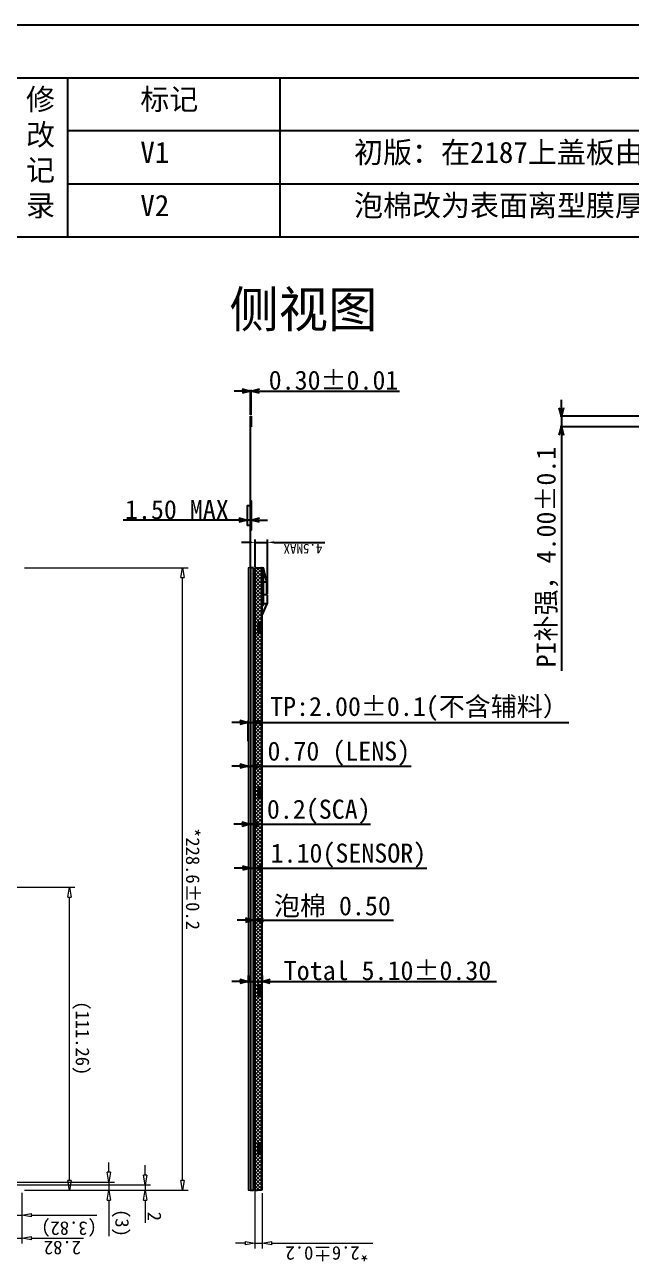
# Model space of a CAD drawing. Header units: millimetres. Extents: x 8997 to 11970, y 808 to 1592.
# Drawn here: x 11368.3 to 11590.9, y 1036.4 to 1491.2 of the extents above; entities that cross this region are included whole.
import ezdxf

# ---------------------------------------------------------------- set-up
doc = ezdxf.new("R2010")
doc.units = ezdxf.units.MM
for name, color, linetype in [('Bezel l', 22, 'Continuous'), ('D', 4, 'Continuous'), ('dim', 4, 'Continuous'), ('FPC', 40, 'Continuous'), ('Housing', 7, 'Continuous'), ('LCD', 7, 'Continuous'), ('lcm', 6, 'Continuous'), ('盖板', 6, 'Continuous')]:
    doc.layers.add(name, color=color, linetype=linetype)
doc.layers.add('SENSOR', color=9, linetype='Continuous', plot=False)
for name, color, linetype, lineweight in [('Tape', 5, 'Continuous', 15), ('标注', 3, 'Continuous', 13), ('標注', 3, 'Continuous', 5)]:
    doc.layers.add(name, color=color, linetype=linetype, lineweight=lineweight)
doc.styles.get("Standard").update_dxf_attribs({"font": 'simhei.ttf'})
doc.styles.add('宋体', font='')
doc.styles.get('宋体').set_extended_font_data('SimSun')
doc.dimstyles.new('ISO-25$0', dxfattribs={"dimtxt": 3.5, "dimasz": 2.5, "dimexe": 1, "dimexo": 0.3, "dimgap": 0.6, "dimtad": 1, "dimdsep": 46, "dimtxsty": 'Standard', "dimcen": 2.5, "dimadec": 0, "dimazin": 0, "dimtfac": 1, "dimtmove": 0, "dimatfit": 3, "dimfxl": 0, "dimarcsym": 0})
doc.dimstyles.new('STANDARD$0', dxfattribs={"dimtxt": 5.5, "dimasz": 3, "dimexe": 0.5, "dimexo": 0.5, "dimgap": 0.25, "dimtad": 1, "dimzin": 1, "dimdsep": 46, "dimlunit": 6, "dimtxsty": 'Standard', "dimblk": 'OPEN30', "dimcen": 0.5, "dimadec": 0, "dimazin": 0, "dimtm": 0.3, "dimtfac": 1, "dimtmove": 0, "dimatfit": 3, "dimfxl": 0, "dimtolj": 1, "dimtzin": 0, "dimarcsym": 0})
doc.dimstyles.new('標準2', dxfattribs={"dimscale": 2, "dimtxt": 2.5, "dimasz": 1.8, "dimexe": 1, "dimexo": 0.5, "dimgap": 0.5, "dimtad": 1, "dimzin": 9, "dimdsep": 46, "dimtxsty": '宋体', "dimblk": 'CLOSEDBLANK', "dimcen": 1.8, "dimclrd": 256, "dimclre": 256, "dimclrt": 3, "dimazin": 2, "dimtfac": 1, "dimtmove": 0, "dimatfit": 3, "dimldrblk": 'CLOSEDBLANK', "dimfxl": 0, "dimlwd": 5, "dimlwe": 5, "dimarcsym": 0})

# ---------------------------------------------------------------- blocks, each defined once
blk = doc.blocks.new('_Open30')
at = {"color": 0, "linetype": 'ByBlock', "lineweight": -2}
for p, q in [((-1, 0.27), (0, 0)), ((0, 0), (-1, -0.27)), ((0, 0), (-1, 0))]:
    blk.add_line(p, q, dxfattribs=at)
blk = doc.blocks.new('*D63')
at = {"layer": 'D', "color": 0, "lineweight": -2}
for p, q in [((11447.28, 1218.97), (11444.28, 1218.97)), ((11450.28, 1219.11), (11450.28, 1218.47)), ((11450.28, 1218.97), (11450.98, 1218.97)), ((11450.98, 1219.2), (11450.98, 1218.47)), ((11453.98, 1218.97), (11510.14, 1218.97))]:
    blk.add_line(p, q, dxfattribs=at)
at = {"layer": 'Defpoints', "color": 0, "lineweight": -2, "ltscale": 8.780934}
for p in [(11450.28, 1219.61), (11450.98, 1219.7), (11450.98, 1218.97)]:
    blk.add_point(p, dxfattribs=at)
at = {"layer": 'D', "color": 0, "lineweight": -2, "ltscale": 8.780934, "xscale": 3, "yscale": 3, "zscale": 3}
blk.add_blockref('_Open30', (11450.28, 1218.97), dxfattribs=at)
at = {"layer": 'D', "color": 0, "lineweight": -2, "ltscale": 8.780934, "xscale": 3, "yscale": 3, "zscale": 3, "rotation": 180}
blk.add_blockref('_Open30', (11450.98, 1218.97), dxfattribs=at)
at = {"layer": 'D', "color": 0, "ltscale": 8.780934, "insert": (11483.56, 1223.53), "char_height": 7, "attachment_point": 5}
blk.add_mtext('\\A1;0.70 (LENS)', dxfattribs=at)
blk = doc.blocks.new('*D64')
at = {"layer": 'D', "color": 0, "lineweight": -2}
for p, q in [((11447.98, 1197.62), (11444.98, 1197.62)), ((11450.98, 1198.12), (11450.98, 1198.12)), ((11450.98, 1197.62), (11451.18, 1197.62)), ((11451.18, 1197.14), (11451.18, 1197.12)), ((11454.18, 1197.62), (11495.23, 1197.62))]:
    blk.add_line(p, q, dxfattribs=at)
at = {"layer": 'Defpoints', "color": 0, "lineweight": -2, "ltscale": 8.780934}
for p in [(11450.98, 1197.62), (11451.18, 1197.64), (11451.18, 1197.62)]:
    blk.add_point(p, dxfattribs=at)
at = {"layer": 'D', "color": 0, "lineweight": -2, "ltscale": 8.780934, "xscale": 3, "yscale": 3, "zscale": 3}
blk.add_blockref('_Open30', (11450.98, 1197.62), dxfattribs=at)
at = {"layer": 'D', "color": 0, "lineweight": -2, "ltscale": 8.780934, "xscale": 3, "yscale": 3, "zscale": 3, "rotation": 180}
blk.add_blockref('_Open30', (11451.18, 1197.62), dxfattribs=at)
at = {"layer": 'D', "color": 0, "ltscale": 8.780934, "insert": (11476.2, 1202.18), "char_height": 7, "attachment_point": 5}
blk.add_mtext('\\A1;0.2(SCA)', dxfattribs=at)
blk = doc.blocks.new('*D65')
at = {"layer": 'D', "color": 0, "lineweight": -2}
for p, q in [((11448.18, 1181.5), (11445.18, 1181.5)), ((11451.18, 1181.5), (11452.28, 1181.5)), ((11451.18, 1181.04), (11451.18, 1181)), ((11452.28, 1181.04), (11452.28, 1181)), ((11455.28, 1181.5), (11515.88, 1181.5))]:
    blk.add_line(p, q, dxfattribs=at)
at = {"layer": 'Defpoints', "color": 0, "lineweight": -2, "ltscale": 8.780934}
for p in [(11451.18, 1181.54), (11452.28, 1181.54), (11452.28, 1181.5)]:
    blk.add_point(p, dxfattribs=at)
at = {"layer": 'D', "color": 0, "lineweight": -2, "ltscale": 8.780934, "xscale": 3, "yscale": 3, "zscale": 3}
blk.add_blockref('_Open30', (11451.18, 1181.5), dxfattribs=at)
at = {"layer": 'D', "color": 0, "lineweight": -2, "ltscale": 8.780934, "xscale": 3, "yscale": 3, "zscale": 3, "rotation": 180}
blk.add_blockref('_Open30', (11452.28, 1181.5), dxfattribs=at)
at = {"layer": 'D', "color": 0, "ltscale": 8.780934, "insert": (11487.08, 1186.06), "char_height": 7, "attachment_point": 5}
blk.add_mtext('\\A1;1.10(SENSOR)', dxfattribs=at)
blk = doc.blocks.new('*D66')
at = {"layer": 'D', "color": 0, "lineweight": -2}
for p, q in [((11447.28, 1235.01), (11444.28, 1235.01)), ((11450.28, 1228.09), (11450.28, 1235.51)), ((11450.28, 1235.01), (11452.28, 1235.01)), ((11452.28, 1235.45), (11452.28, 1235.51)), ((11455.28, 1235.01), (11568.06, 1235.01))]:
    blk.add_line(p, q, dxfattribs=at)
at = {"layer": 'Defpoints', "color": 0, "lineweight": -2, "ltscale": 8.780934}
for p in [(11452.28, 1235.01), (11452.28, 1234.95), (11450.28, 1227.59)]:
    blk.add_point(p, dxfattribs=at)
at = {"layer": 'D', "color": 0, "lineweight": -2, "ltscale": 8.780934, "xscale": 3, "yscale": 3, "zscale": 3}
blk.add_blockref('_Open30', (11450.28, 1235.01), dxfattribs=at)
at = {"layer": 'D', "color": 0, "lineweight": -2, "ltscale": 8.780934, "xscale": 3, "yscale": 3, "zscale": 3, "rotation": 180}
blk.add_blockref('_Open30', (11452.28, 1235.01), dxfattribs=at)
at = {"layer": 'D', "color": 0, "ltscale": 8.780934, "insert": (11513.17, 1239.92), "char_height": 7, "attachment_point": 5}
blk.add_mtext('\\A1;TP:2.00%%P0.1(不含辅料）', dxfattribs=at)
blk = doc.blocks.new('*D67')
at = {"layer": 'D', "color": 0, "lineweight": -2}
for p, q in [((11565.28, 1350.47), (11565.28, 1353.47)), ((11678.89, 1347.47), (11564.78, 1347.47)), ((11565.28, 1347.47), (11565.28, 1343.47)), ((11678.89, 1343.47), (11564.78, 1343.47)), ((11565.28, 1340.47), (11565.28, 1253.95))]:
    blk.add_line(p, q, dxfattribs=at)
at = {"layer": 'Defpoints', "color": 0, "lineweight": -2, "ltscale": 8.780934}
for p in [(11679.39, 1347.47), (11565.28, 1343.47), (11679.39, 1343.47)]:
    blk.add_point(p, dxfattribs=at)
at = {"layer": 'D', "color": 0, "lineweight": -2, "ltscale": 8.780934, "xscale": 3, "yscale": 3, "zscale": 3}
for p, rotation in [((11565.28, 1347.47), 270), ((11565.28, 1343.47), 90)]:
    blk.add_blockref('_Open30', p, dxfattribs=dict(at, rotation=rotation))
at = {"layer": 'D', "color": 0, "ltscale": 8.780934, "insert": (11560.17, 1295.71), "char_height": 7, "attachment_point": 5, "rotation": 90}
blk.add_mtext('\\A1;PI补强，4.00%%P0.1', dxfattribs=at)
blk = doc.blocks.new('*D70')
at = {"layer": 'D', "color": 0, "lineweight": -2}
for p, q in [((11448.09, 1356.67), (11445.09, 1356.67)), ((11451.09, 1347.97), (11451.09, 1357.17)), ((11451.09, 1356.67), (11451.39, 1356.67)), ((11451.39, 1347.97), (11451.39, 1357.17)), ((11454.39, 1356.67), (11505.87, 1356.67))]:
    blk.add_line(p, q, dxfattribs=at)
at = {"layer": 'Defpoints', "color": 0, "lineweight": -2, "ltscale": 8.780934}
for p in [(11451.39, 1356.67), (11451.09, 1347.47), (11451.39, 1347.47)]:
    blk.add_point(p, dxfattribs=at)
at = {"layer": 'D', "color": 0, "lineweight": -2, "ltscale": 8.780934, "xscale": 3, "yscale": 3, "zscale": 3}
blk.add_blockref('_Open30', (11451.09, 1356.67), dxfattribs=at)
at = {"layer": 'D', "color": 0, "lineweight": -2, "ltscale": 8.780934, "xscale": 3, "yscale": 3, "zscale": 3, "rotation": 180}
blk.add_blockref('_Open30', (11451.39, 1356.67), dxfattribs=at)
at = {"layer": 'D', "color": 0, "ltscale": 8.780934, "insert": (11481.63, 1360.6), "char_height": 7, "attachment_point": 5}
blk.add_mtext('\\A1;0.30%%P0.01', dxfattribs=at)
blk = doc.blocks.new('*D71')
at = {"layer": 'D', "color": 0, "lineweight": -2}
for p, q in [((11446.89, 1309.29), (11404.34, 1309.29)), ((11449.89, 1309.64), (11449.89, 1308.79)), ((11451.39, 1309.29), (11449.89, 1309.29)), ((11451.39, 1309.64), (11451.39, 1308.79)), ((11454.39, 1309.29), (11457.39, 1309.29))]:
    blk.add_line(p, q, dxfattribs=at)
at = {"layer": 'Defpoints', "color": 0, "lineweight": -2, "ltscale": 8.780934}
for p in [(11449.89, 1310.14), (11451.39, 1310.14), (11449.89, 1309.29)]:
    blk.add_point(p, dxfattribs=at)
at = {"layer": 'D', "color": 0, "lineweight": -2, "ltscale": 8.780934, "xscale": 3, "yscale": 3, "zscale": 3}
blk.add_blockref('_Open30', (11449.89, 1309.29), dxfattribs=at)
at = {"layer": 'D', "color": 0, "lineweight": -2, "ltscale": 8.780934, "xscale": 3, "yscale": 3, "zscale": 3, "rotation": 180}
blk.add_blockref('_Open30', (11451.39, 1309.29), dxfattribs=at)
at = {"layer": 'D', "color": 0, "ltscale": 8.780934, "insert": (11424.11, 1313.08), "char_height": 7, "attachment_point": 5}
blk.add_mtext('\\A1;1.50 MAX', dxfattribs=at)
blk = doc.blocks.new('_ClosedBlank')
at = {"color": 0, "linetype": 'ByBlock', "lineweight": -2}
for p, q in [((-1, 0.17), (0, 0)), ((-1, 0.17), (-1, -0.17)), ((0, 0), (-1, -0.17))]:
    blk.add_line(p, q, dxfattribs=at)
blk = doc.blocks.new('*D74')
at = {"layer": 'Defpoints', "color": 0, "lineweight": -2, "ltscale": 8.780934}
for p in [(12347.19, 1309.86), (12288.1, 1081.26), (12347.19, 1081.26)]:
    blk.add_point(p, dxfattribs=at)
at = {"layer": '標注', "linetype": 'Continuous', "lineweight": 5}
for p, q in [((12346.19, 1309.86), (12286.1, 1309.86)), ((12288.1, 1306.26), (12288.1, 1084.86)), ((12346.19, 1081.26), (12286.1, 1081.26))]:
    blk.add_line(p, q, dxfattribs=at)
at = {"layer": '標注', "lineweight": 5, "ltscale": 8.780934, "xscale": 3.6, "yscale": 3.6, "zscale": 3.6}
for p, rotation in [((12288.1, 1309.86), 90), ((12288.1, 1081.26), 270)]:
    blk.add_blockref('_ClosedBlank', p, dxfattribs=dict(at, rotation=rotation))
at = {"layer": '標注', "color": 3, "ltscale": 8.780934, "insert": (12284.4, 1195.56), "char_height": 5, "attachment_point": 5, "rotation": 90, "style": '宋体'}
blk.add_mtext('*228.6%%p0.2', dxfattribs=at)
blk = doc.blocks.new('*D77')
at = {"layer": 'Defpoints', "color": 0, "lineweight": -2, "ltscale": 8.780934}
for p in [(12347.19, 1309.86), (12329.68, 1198.6), (12349.98, 1198.6)]:
    blk.add_point(p, dxfattribs=at)
at = {"layer": '標注', "linetype": 'Continuous', "lineweight": 5}
for p, q in [((12346.19, 1309.86), (12327.68, 1309.86)), ((12329.68, 1306.26), (12329.68, 1202.2)), ((12348.98, 1198.6), (12327.68, 1198.6))]:
    blk.add_line(p, q, dxfattribs=at)
at = {"layer": '標注', "lineweight": 5, "ltscale": 8.780934, "xscale": 3.6, "yscale": 3.6, "zscale": 3.6}
for p, rotation in [((12329.68, 1309.86), 90), ((12329.68, 1198.6), 270)]:
    blk.add_blockref('_ClosedBlank', p, dxfattribs=dict(at, rotation=rotation))
at = {"layer": '標注', "color": 3, "ltscale": 8.780934, "insert": (12325.5, 1254.03), "char_height": 5, "attachment_point": 5, "rotation": 90, "style": '宋体'}
blk.add_mtext('(111.26)', dxfattribs=at)
blk = doc.blocks.new('*D79')
at = {"layer": 'Defpoints', "color": 0, "lineweight": -2, "ltscale": 8.780934}
for p in [(12301.92, 1309.86), (12347.19, 1309.86), (12350.01, 1307.86)]:
    blk.add_point(p, dxfattribs=at)
at = {"layer": '標注', "linetype": 'Continuous', "lineweight": 5}
for p, q in [((12301.92, 1313.46), (12301.92, 1321.82)), ((12346.19, 1309.86), (12299.92, 1309.86)), ((12301.92, 1307.86), (12301.92, 1309.86)), ((12349.01, 1307.86), (12299.92, 1307.86)), ((12301.92, 1304.26), (12301.92, 1300.66))]:
    blk.add_line(p, q, dxfattribs=at)
at = {"layer": '標注', "lineweight": 5, "ltscale": 8.780934, "xscale": 3.6, "yscale": 3.6, "zscale": 3.6}
for p, rotation in [((12301.92, 1309.86), 270), ((12301.92, 1307.86), 90)]:
    blk.add_blockref('_ClosedBlank', p, dxfattribs=dict(at, rotation=rotation))
at = {"layer": '標注', "color": 3, "ltscale": 8.780934, "insert": (12298.42, 1319.44), "char_height": 5, "attachment_point": 5, "rotation": 90, "style": '宋体'}
blk.add_mtext('2', dxfattribs=at)
blk = doc.blocks.new('*D80')
at = {"layer": 'Defpoints', "color": 0, "lineweight": -2, "ltscale": 8.780934}
for p in [(12347.19, 1319.03), (12347.19, 1309.84), (12351.01, 1306.86)]:
    blk.add_point(p, dxfattribs=at)
at = {"layer": '標注', "linetype": 'Continuous', "lineweight": 5}
for p, q in [((12343.59, 1319.03), (12319.64, 1319.03)), ((12347.19, 1310.84), (12347.19, 1321.03)), ((12351.01, 1319.03), (12347.19, 1319.03)), ((12351.01, 1307.86), (12351.01, 1321.03)), ((12354.61, 1319.03), (12358.21, 1319.03))]:
    blk.add_line(p, q, dxfattribs=at)
at = {"layer": '標注', "lineweight": 5, "ltscale": 8.780934, "xscale": 3.6, "yscale": 3.6, "zscale": 3.6}
blk.add_blockref('_ClosedBlank', (12347.19, 1319.03), dxfattribs=at)
at = {"layer": '標注', "lineweight": 5, "ltscale": 8.780934, "xscale": 3.6, "yscale": 3.6, "zscale": 3.6, "rotation": 180}
blk.add_blockref('_ClosedBlank', (12351.01, 1319.03), dxfattribs=at)
at = {"layer": '標注', "color": 3, "ltscale": 8.780934, "insert": (12329.81, 1323.21), "char_height": 5, "attachment_point": 5, "style": '宋体'}
blk.add_mtext('(3.82)', dxfattribs=at)
blk = doc.blocks.new('*D82')
at = {"layer": 'Defpoints', "color": 0, "lineweight": -2, "ltscale": 8.780934}
for p in [(12315.16, 1309.86), (12347.19, 1309.86), (12351.01, 1306.86)]:
    blk.add_point(p, dxfattribs=at)
at = {"layer": '標注', "linetype": 'Continuous', "lineweight": 5}
for p, q in [((12315.16, 1313.46), (12315.16, 1326.68)), ((12346.19, 1309.86), (12313.16, 1309.86)), ((12315.16, 1306.86), (12315.16, 1309.86)), ((12350.01, 1306.86), (12313.16, 1306.86)), ((12315.16, 1303.26), (12315.16, 1299.66))]:
    blk.add_line(p, q, dxfattribs=at)
at = {"layer": '標注', "lineweight": 5, "ltscale": 8.780934, "xscale": 3.6, "yscale": 3.6, "zscale": 3.6}
for p, rotation in [((12315.16, 1309.86), 270), ((12315.16, 1306.86), 90)]:
    blk.add_blockref('_ClosedBlank', p, dxfattribs=dict(at, rotation=rotation))
at = {"layer": '標注', "color": 3, "ltscale": 8.780934, "insert": (12310.97, 1321.87), "char_height": 5, "attachment_point": 5, "rotation": 90, "style": '宋体'}
blk.add_mtext('(3)', dxfattribs=at)
blk = doc.blocks.new('*D84')
at = {"layer": 'Defpoints', "color": 0, "lineweight": -2, "ltscale": 8.780934}
for p in [(12347.19, 1327.46), (12347.19, 1309.86), (12350.01, 1307.86)]:
    blk.add_point(p, dxfattribs=at)
at = {"layer": '標注', "linetype": 'Continuous', "lineweight": 5}
for p, q in [((12347.19, 1310.86), (12347.19, 1329.46)), ((12350.01, 1308.86), (12350.01, 1329.46)), ((12343.59, 1327.46), (12324.5, 1327.46)), ((12350.01, 1327.46), (12347.19, 1327.46)), ((12353.61, 1327.46), (12357.21, 1327.46))]:
    blk.add_line(p, q, dxfattribs=at)
at = {"layer": '標注', "lineweight": 5, "ltscale": 8.780934, "xscale": 3.6, "yscale": 3.6, "zscale": 3.6}
blk.add_blockref('_ClosedBlank', (12347.19, 1327.46), dxfattribs=at)
at = {"layer": '標注', "lineweight": 5, "ltscale": 8.780934, "xscale": 3.6, "yscale": 3.6, "zscale": 3.6, "rotation": 180}
blk.add_blockref('_ClosedBlank', (12350.01, 1327.46), dxfattribs=at)
at = {"layer": '標注', "color": 3, "ltscale": 8.780934, "insert": (12332.24, 1330.96), "char_height": 5, "attachment_point": 5, "style": '宋体'}
blk.add_mtext('2.82', dxfattribs=at)
blk = doc.blocks.new('*D95')
at = {"layer": 'Defpoints', "color": 0, "lineweight": -2, "ltscale": 8.780934}
for p in [(12633.77, 1329.25), (12633.77, 1309.86), (12636.37, 1307.58)]:
    blk.add_point(p, dxfattribs=at)
at = {"layer": '標注', "linetype": 'Continuous', "lineweight": 5}
for p, q in [((12630.17, 1329.25), (12593.09, 1329.25)), ((12633.77, 1310.86), (12633.77, 1331.25)), ((12636.37, 1329.25), (12633.77, 1329.25)), ((12636.37, 1308.58), (12636.37, 1331.25)), ((12639.97, 1329.25), (12643.57, 1329.25))]:
    blk.add_line(p, q, dxfattribs=at)
at = {"layer": '標注', "lineweight": 5, "ltscale": 8.780934, "xscale": 3.6, "yscale": 3.6, "zscale": 3.6}
blk.add_blockref('_ClosedBlank', (12633.77, 1329.25), dxfattribs=at)
at = {"layer": '標注', "lineweight": 5, "ltscale": 8.780934, "xscale": 3.6, "yscale": 3.6, "zscale": 3.6, "rotation": 180}
blk.add_blockref('_ClosedBlank', (12636.37, 1329.25), dxfattribs=at)
at = {"layer": '標注', "color": 3, "ltscale": 8.780934, "insert": (12609.83, 1332.94), "char_height": 5, "attachment_point": 5, "style": '宋体'}
blk.add_mtext('*2.6%%p0.2', dxfattribs=at)
blk = doc.blocks.new('*D96')
at = {"layer": 'Defpoints', "color": 0, "lineweight": -2, "ltscale": 8.780934}
for p in [(12631.79, 1091.19), (12636.29, 1081.29), (12631.79, 1071.94)]:
    blk.add_point(p, dxfattribs=at)
at = {"layer": '标注', "color": 0, "lineweight": -2}
for p, q in [((12631.79, 1090.89), (12631.79, 1070.94)), ((12636.29, 1080.99), (12636.29, 1070.94)), ((12629.29, 1071.94), (12610.71, 1071.94)), ((12636.29, 1071.94), (12631.79, 1071.94)), ((12638.79, 1071.94), (12641.29, 1071.94))]:
    blk.add_line(p, q, dxfattribs=at)
at = {"layer": '标注', "color": 0, "lineweight": -2, "ltscale": 8.780934}
for points in [[(12629.29, 1071.53), (12629.29, 1072.36), (12631.79, 1071.94)], [(12638.79, 1072.36), (12638.79, 1071.53), (12636.29, 1071.94)]]:
    blk.add_solid(points, dxfattribs=at)
at = {"layer": '标注', "color": 0, "ltscale": 8.780934, "insert": (12618.75, 1074.29), "char_height": 3.5, "attachment_point": 5}
blk.add_mtext('4.5MAX', dxfattribs=at)
blk = doc.blocks.new('*D97')
at = {"layer": 'D', "color": 0, "lineweight": -2}
for p, q in [((11450.28, 1142.03), (11450.28, 1139.37)), ((11455.38, 1142.03), (11455.38, 1139.37)), ((11447.28, 1139.87), (11444.28, 1139.87)), ((11450.28, 1139.87), (11455.38, 1139.87)), ((11458.38, 1139.87), (11541.51, 1139.87))]:
    blk.add_line(p, q, dxfattribs=at)
at = {"layer": 'Defpoints', "color": 0, "lineweight": -2, "ltscale": 8.780934}
for p in [(11450.28, 1142.53), (11455.38, 1142.53), (11455.38, 1139.87)]:
    blk.add_point(p, dxfattribs=at)
at = {"layer": 'D', "color": 0, "lineweight": -2, "ltscale": 8.780934, "xscale": 3, "yscale": 3, "zscale": 3}
blk.add_blockref('_Open30', (11450.28, 1139.87), dxfattribs=at)
at = {"layer": 'D', "color": 0, "lineweight": -2, "ltscale": 8.780934, "xscale": 3, "yscale": 3, "zscale": 3, "rotation": 180}
blk.add_blockref('_Open30', (11455.38, 1139.87), dxfattribs=at)
at = {"layer": 'D', "color": 0, "ltscale": 8.780934, "insert": (11501.44, 1143.8), "char_height": 7, "attachment_point": 5}
blk.add_mtext('\\A1;Total 5.10%%p0.30', dxfattribs=at)
blk = doc.blocks.new('*D98')
at = {"layer": 'D', "color": 0, "lineweight": -2}
for p, q in [((11449.28, 1162.36), (11446.28, 1162.36)), ((11452.28, 1163.21), (11452.28, 1161.86)), ((11452.28, 1162.36), (11452.78, 1162.36)), ((11452.78, 1163.21), (11452.78, 1161.86)), ((11455.78, 1162.36), (11503.64, 1162.36))]:
    blk.add_line(p, q, dxfattribs=at)
at = {"layer": 'Defpoints', "color": 0, "lineweight": -2, "ltscale": 8.780934}
for p in [(11452.28, 1163.71), (11452.78, 1163.71), (11452.78, 1162.36)]:
    blk.add_point(p, dxfattribs=at)
at = {"layer": 'D', "color": 0, "lineweight": -2, "ltscale": 8.780934, "xscale": 3, "yscale": 3, "zscale": 3}
blk.add_blockref('_Open30', (11452.28, 1162.36), dxfattribs=at)
at = {"layer": 'D', "color": 0, "lineweight": -2, "ltscale": 8.780934, "xscale": 3, "yscale": 3, "zscale": 3, "rotation": 180}
blk.add_blockref('_Open30', (11452.78, 1162.36), dxfattribs=at)
at = {"layer": 'D', "color": 0, "ltscale": 8.780934, "insert": (11481.21, 1167.27), "char_height": 7, "attachment_point": 5}
blk.add_mtext('\\A1;泡棉 0.50', dxfattribs=at)
blk = doc.blocks.new('lcm12')
at = {"layer": '標注'}
dim = blk.add_linear_dim(base=(12347.19, 1327.462), p1=(12350.01, 1307.86), p2=(12347.19, 1309.858), dimstyle='標準2', dxfattribs=at)
dim.commit()
dim.dimension.update_dxf_attribs({"geometry": '*D84', "text_midpoint": (12332.244, 1330.962)})
dim = blk.add_linear_dim(base=(12315.157, 1309.858), p1=(12351.01, 1306.86), p2=(12347.19, 1309.858), angle=90, text='(<>)', dimstyle='標準2', dxfattribs=at)
dim.commit()
dim.dimension.update_dxf_attribs({"geometry": '*D82', "text_midpoint": (12310.973, 1321.871)})
dim = blk.add_linear_dim(base=(12347.19, 1319.027), p1=(12351.01, 1306.86), p2=(12347.19, 1309.838), text='(<>)', dimstyle='標準2', dxfattribs=at)
dim.commit()
dim.dimension.update_dxf_attribs({"geometry": '*D80', "text_midpoint": (12329.814, 1323.211)})
dim = blk.add_linear_dim(base=(12301.92, 1309.858), p1=(12350.01, 1307.86), p2=(12347.19, 1309.858), angle=90, dimstyle='標準2', dxfattribs=at)
dim.commit()
dim.dimension.update_dxf_attribs({"geometry": '*D79', "text_midpoint": (12298.42, 1319.441)})
dim = blk.add_linear_dim(base=(12288.1, 1081.258), p1=(12347.19, 1309.858), p2=(12347.19, 1081.258), angle=90, dimstyle='標準2', override={"dimpost": '*<>', "dimtol": 1, "dimtp": 0.2, "dimtm": 0.2}, dxfattribs=at)
dim.commit()
dim.dimension.update_dxf_attribs({"geometry": '*D74', "text_midpoint": (12288.1, 1195.558), "dimtype": 128})
dim = blk.add_linear_dim(base=(12329.682, 1198.6), p1=(12347.19, 1309.858), p2=(12349.978, 1198.6), angle=90, text='(<>)', dimstyle='標準2', dxfattribs=at)
dim.commit()
dim.dimension.update_dxf_attribs({"geometry": '*D77', "text_midpoint": (12329.682, 1254.028), "dimtype": 128})
blk = doc.blocks.new('lcm14')
at = {"layer": 'Tape', "lineweight": 0}
h = blk.add_hatch(dxfattribs=at)
h.set_pattern_fill('ANSI37', color=4, scale=0.3, angle=180, style=0)
h.set_pattern_definition([(45, (2098.0087, 9784.7049), (-0.67351921, 0.67351921), []), (135, (2098.0087, 9784.7049), (-0.67351921, -0.67351921), [])])
h.paths.add_polyline_path([(12633.775, 1081.258), (12633.775, 1309.858), (12636.345, 1309.858), (12636.345, 1081.258)])
at = {"layer": 'Bezel l'}
for p, q in [((12633.925, 1309.788), (12635.195, 1309.788)), ((12635.195, 1309.788), (12635.495, 1309.788)), ((12636.295, 1309.788), (12635.495, 1309.788)), ((12636.295, 1309.788), (12636.295, 1081.288)), ((12636.295, 1309.788), (12636.295, 1081.288)), ((12633.775, 1309.638), (12633.775, 1081.438)), ((12636.295, 1081.288), (12633.925, 1081.288))]:
    blk.add_line(p, q, dxfattribs=at)
at = {"layer": 'Bezel l', "color": 151}
for p, q in [((12634.239, 1296.567), (12634.239, 1292.567)), ((12634.239, 1296.567), (12635.156, 1296.567)), ((12635.156, 1296.567), (12635.156, 1292.567)), ((12634.239, 1292.567), (12635.156, 1292.567)), ((12634.239, 1234.545), (12634.239, 1238.545)), ((12634.239, 1238.545), (12635.156, 1238.545)), ((12635.156, 1234.545), (12635.156, 1238.545)), ((12634.239, 1234.545), (12635.156, 1234.545)), ((12634.239, 1161.916), (12634.239, 1165.916)), ((12634.239, 1165.916), (12635.156, 1165.916)), ((12635.156, 1161.916), (12635.156, 1165.916)), ((12634.239, 1161.916), (12635.156, 1161.916)), ((12634.239, 1101.32), (12634.239, 1105.32)), ((12634.239, 1105.32), (12635.156, 1105.32)), ((12635.156, 1101.32), (12635.156, 1105.32))]:
    blk.add_line(p, q, dxfattribs=at)
at = {"layer": 'Bezel l'}
blk.add_arc((12633.925, 1309.638), 0.15, 90, 180, dxfattribs=at)
at = {"layer": 'FPC', "color": 151}
blk.add_line((12634.239, 1101.32), (12635.156, 1101.32), dxfattribs=at)
at = {"layer": 'FPC', "color": 2}
for p, q in [((12631.975, 1094.528), (12633.775, 1098.388)), ((12632.025, 1094.528), (12633.825, 1098.388)), ((12631.975, 1091.189), (12631.975, 1086.514)), ((12632.025, 1091.189), (12632.025, 1086.514)), ((12631.975, 1086.514), (12633.125, 1081.928)), ((12632.025, 1086.514), (12633.175, 1081.928))]:
    blk.add_line(p, q, dxfattribs=at)
at = {"layer": 'FPC'}
for p, q in [((12631.795, 1094.528), (12631.795, 1091.189)), ((12631.795, 1094.528), (12633.225, 1094.528)), ((12633.225, 1095.128), (12633.225, 1083.628)), ((12633.225, 1095.128), (12633.825, 1095.128)), ((12631.795, 1091.189), (12633.225, 1091.189)), ((12632.025, 1091.189), (12632.025, 1086.514)), ((12636.375, 1089.014), (12636.345, 1089.014)), ((12632.025, 1086.514), (12633.225, 1086.514))]:
    blk.add_line(p, q, dxfattribs=at)
at = {"layer": 'FPC', "color": 34}
for p, q in [((12633.125, 1085.128), (12633.125, 1083.628)), ((12633.125, 1085.128), (12633.225, 1085.128)), ((12633.125, 1083.628), (12633.125, 1081.788)), ((12633.225, 1083.628), (12633.225, 1081.888))]:
    blk.add_line(p, q, dxfattribs=at)
for centre in [(12633.625, 1081.788), (12633.725, 1081.888)]:
    blk.add_arc(centre, 0.5, 180, 270, dxfattribs=at)
at = {"layer": 'FPC'}
blk.add_arc((12633.925, 1081.438), 0.15, 180, 270, dxfattribs=at)
at = {"layer": 'Housing', "color": 7}
for p, q in [((12634.367, 1293.067), (12634.367, 1296.067)), ((12634.856, 1296.067), (12634.367, 1296.067)), ((12634.856, 1293.067), (12634.367, 1293.067)), ((12634.856, 1293.067), (12634.856, 1296.067)), ((12635.106, 1296.067), (12634.856, 1296.067)), ((12635.106, 1293.067), (12634.856, 1293.067)), ((12635.106, 1293.067), (12635.106, 1296.067)), ((12634.367, 1238.045), (12634.367, 1235.045)), ((12634.856, 1238.045), (12634.367, 1238.045)), ((12634.856, 1238.045), (12634.856, 1235.045)), ((12635.106, 1238.045), (12634.856, 1238.045)), ((12635.106, 1238.045), (12635.106, 1235.045)), ((12634.856, 1235.045), (12634.367, 1235.045)), ((12635.106, 1235.045), (12634.856, 1235.045)), ((12634.367, 1165.416), (12634.367, 1162.416)), ((12634.856, 1165.416), (12634.367, 1165.416)), ((12634.856, 1165.416), (12634.856, 1162.416)), ((12635.106, 1165.416), (12634.856, 1165.416)), ((12635.106, 1165.416), (12635.106, 1162.416)), ((12634.856, 1162.416), (12634.367, 1162.416)), ((12635.106, 1162.416), (12634.856, 1162.416)), ((12634.367, 1104.82), (12634.367, 1101.82)), ((12634.856, 1104.82), (12634.367, 1104.82)), ((12634.856, 1101.82), (12634.367, 1101.82)), ((12634.856, 1104.82), (12634.856, 1101.82)), ((12635.106, 1104.82), (12634.856, 1104.82)), ((12635.106, 1101.82), (12634.856, 1101.82)), ((12635.106, 1104.82), (12635.106, 1101.82))]:
    blk.add_line(p, q, dxfattribs=at)
at = {"layer": 'LCD'}
for q in [(12636.345, 1307.58), (12636.375, 1089.014)]:
    blk.add_line((12636.375, 1307.58), q, dxfattribs=at)
at = {"layer": 'Tape', "color": 5}
for p, q in [((12633.775, 1309.858), (12633.775, 1081.258)), ((12633.775, 1309.858), (12636.345, 1309.858)), ((12636.345, 1309.858), (12636.345, 1081.258)), ((12636.345, 1081.258), (12633.775, 1081.258))]:
    blk.add_line(p, q, dxfattribs=at)
at = {"layer": '标注'}
dim = blk.add_linear_dim(base=(12631.795, 1071.944), p1=(12636.295, 1081.288), p2=(12631.795, 1091.189), angle=180, text='<>MAX', dimstyle='ISO-25$0', override={"dimfxl": 1.5, "dimarcsym": 1}, dxfattribs=at)
dim.commit()
dim.dimension.update_dxf_attribs({"geometry": '*D96', "text_midpoint": (12618.753, 1074.294)})
at = {"layer": '標注'}
dim = blk.add_linear_dim(base=(12633.775, 1329.246), p1=(12636.375, 1307.58), p2=(12633.775, 1309.858), angle=180, dimstyle='標準2', override={"dimpost": '*<>', "dimtol": 1, "dimtp": 0.2, "dimtm": 0.2}, dxfattribs=at)
dim.commit()
dim.dimension.update_dxf_attribs({"geometry": '*D95', "text_midpoint": (12609.835, 1332.941)})

msp = doc.modelspace()

# ---------------------------------------------------------------- linework, layer by layer
at = {"layer": 'D'}
msp.add_lwpolyline([(11451.177, 1291.732), (11450.982, 1291.732), (11450.982, 1063.232), (11451.177, 1063.232)], close=True, dxfattribs=at)
at = {"layer": 'dim', "color": 4}
for p, q in [((11384.078, 1413.148), (11384.078, 1471.66)), ((11462.094, 1413.148), (11462.094, 1471.66)), ((11950.604, 1452.156), (11384.078, 1452.156)), ((11950.604, 1432.652), (11384.078, 1432.652)), ((11950.604, 1413.148), (11364.575, 1413.148))]:
    msp.add_line(p, q, dxfattribs=at)
for points in [[(11970.108, 807.873), (11008.559, 807.873), (11008.559, 1491.164), (11970.108, 1491.164)], [(11950.604, 827.377), (11028.063, 827.377), (11028.063, 1471.66), (11950.604, 1471.66)]]:
    msp.add_lwpolyline(points, close=True, dxfattribs=at)
at = {"layer": 'FPC'}
for p, q in [((11451.189, 1347.47), (11451.389, 1347.47)), ((11451.389, 1347.47), (11451.389, 1343.47)), ((11451.389, 1343.47), (11451.189, 1343.47))]:
    msp.add_line(p, q, dxfattribs=at)
for points in [[(11451.089, 1291.732), (11451.089, 1347.47)], [(11451.189, 1291.732), (11451.189, 1347.47)]]:
    msp.add_lwpolyline(points, dxfattribs=at)
msp.add_lwpolyline([(11451.089, 1314.47), (11449.889, 1314.47), (11449.889, 1307.471), (11451.089, 1307.471)], close=True, dxfattribs=at)
at = {"layer": 'FPC', "color": 0}
msp.add_lwpolyline([(11451.189, 1316.37), (11451.389, 1316.37), (11451.389, 1305.564), (11451.189, 1305.564)], close=True, dxfattribs=at)
at = {"layer": 'SENSOR'}
msp.add_lwpolyline([(11452.277, 1291.732), (11451.177, 1291.732), (11451.177, 1063.232), (11452.277, 1063.232)], close=True, dxfattribs=at)
at = {"layer": '盖板', "linetype": 'Continuous', "lineweight": 9}
msp.add_lwpolyline([(11450.982, 1291.782), (11450.282, 1291.782), (11450.282, 1063.182), (11450.982, 1063.182)], close=True, dxfattribs=at)

# ---------------------------------------------------------------- block references
at = {"layer": 'lcm', "color": 3, "lineweight": -2, "ltscale": 8.780934, "rotation": 180}
for name, p in [('lcm14', (24089.151, 2373.04)), ('lcm12', (23714.335, 2373.04))]:
    msp.add_blockref(name, p, dxfattribs=at)

# ---------------------------------------------------------------- texts
at = {"layer": 'dim', "color": 4, "char_height": 7.80159, "width": 51.73623, "attachment_point": 1}
for s, insert in [('{\\fNSimSun|b0|i0|c134|p49;修\\P改\\P记\\P录}', (11368.721, 1467.722)), ('{\\fNSimSun|b0|i0|c134|p49;标记}', (11410.703, 1467.722))]:
    msp.add_mtext(s, dxfattribs=dict(at, insert=insert))
at = {"layer": 'dim', "insert": (11443.411, 1393.302), "char_height": 13.27142, "width": 335.19356, "attachment_point": 1}
msp.add_mtext('{\\fSimSun|b0|i0|c134|p54;\\C4;侧视图}', dxfattribs=at)
at = {"layer": 'FPC', "color": 1, "char_height": 7.80159, "attachment_point": 1}
for s, insert, width in [('{\\fNSimSun|b0|i0|c134|p49;V1}', (11410.703, 1448.218), 51.73623), ('{\\fNSimSun|b0|i0|c134|p49;初版：在2187上盖板由PET盖板改为玻璃盖板}', (11489.156, 1448.218), 217.12785), ('{\\fNSimSun|b0|i0|c134|p49;V2}', (11410.703, 1428.714), 51.73623), ('{\\fNSimSun|b0|i0|c134|p49;泡棉改为表面离型膜厚度0.8mm}', (11489.156, 1428.714), 217.12785)]:
    msp.add_mtext(s, dxfattribs=dict(at, insert=insert, width=width))

# ---------------------------------------------------------------- dimensions: what is measured, and where the dimension line sits
at = {"layer": 'D'}
for base, p1, p2, text, override, picture, middle in [((11451.389, 1356.672), (11451.089, 1347.47), (11451.389, 1347.47), '<>%%P0.01', {"dimtxt": 7}, '*D70', (11481.628, 1360.599)), ((11449.889, 1309.289), (11451.389, 1310.144), (11449.889, 1310.144), '<> MAX', {"dimtxt": 7}, '*D71', (11424.114, 1313.078)), ((11452.276513545, 1235.005981976), (11450.281513545, 1227.592079685), (11452.276513545, 1234.954968486), 'TP:<>%%P0.1(不含辅料）', {"dimtxt": 7, "dimtxsty": 'Standard'}, '*D66', (11513.169771972, 1239.916094336)), ((11450.982, 1218.973), (11450.282, 1219.609), (11450.982, 1219.704), '<> (LENS)', {"dimtxt": 7, "dimtxsty": 'Standard'}, '*D63', (11483.56, 1223.529)), ((11451.177, 1197.62), (11450.982, 1197.62), (11451.177, 1197.64), '0.2(SCA)', {"dimtxt": 7, "dimtxsty": 'Standard'}, '*D64', (11476.205, 1202.176)), ((11452.277, 1181.504), (11451.177, 1181.543), (11452.277, 1181.543), '<>(SENSOR)', {"dimtxt": 7}, '*D65', (11487.077, 1186.06)), ((11452.777, 1162.357), (11452.277, 1163.708), (11452.777, 1163.708), '泡棉 <>', {"dimtxt": 7, "dimtxsty": 'Standard', "dimblk": 'Open30'}, '*D98', (11481.206, 1167.267)), ((11455.376513545, 1139.868470389), (11450.281513545, 1142.530604207), (11455.376513545, 1142.530604207), 'Total <>', {"dimtxt": 7, "dimgap": 0.25, "dimtxsty": 'Standard', "dimblk": 'Open30', "dimtol": 1, "dimlim": 0, "dimtp": 0.3, "dimtm": 0.3}, '*D97', (11501.443929275, 1143.795436681))]:
    dim = msp.add_linear_dim(base=base, p1=p1, p2=p2, text=text, dimstyle='STANDARD$0', override=override, dxfattribs=at)
    dim.commit()
    dim.dimension.update_dxf_attribs({"geometry": picture, "text_midpoint": middle})
dim = msp.add_linear_dim(base=(11565.278, 1343.47), p1=(11679.387, 1347.47), p2=(11679.387, 1343.47), angle=90, text='PI补强，<>%%P0.1', dimstyle='STANDARD$0', override={"dimtxt": 7}, dxfattribs=at)
dim.commit()
dim.dimension.update_dxf_attribs({"geometry": '*D67', "text_midpoint": (11565.278, 1295.712), "dimtype": 160})

doc.saveas('drawing.dxf')
